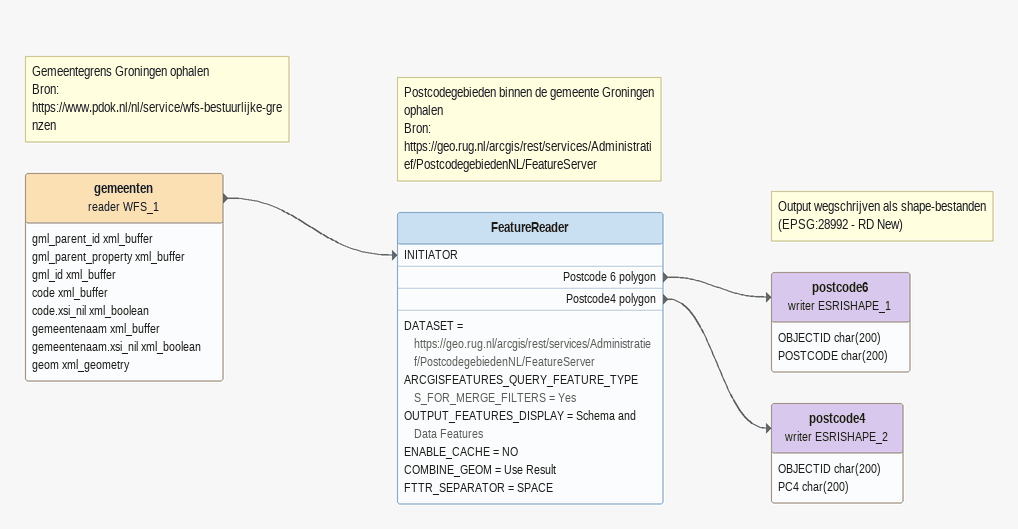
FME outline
Note: Gemeentegrens Groningen ophalen / Bron: https://www.pdok.nl/nl/service/wfs-bestuurlijke-grenzen
gemeenten (reader WFS_1)
    attributes: gml_parent_id xml_buffer, gml_parent_property xml_buffer, gml_id xml_buffer, code xml_buffer, code.xsi_nil xml_boolean, gemeentenaam xml_buffer, gemeentenaam.xsi_nil xml_boolean, geom xml_geometry
    -> FeatureReader [INITIATOR]
Note: Postcodegebieden binnen de gemeente Groningen ophalen / Bron: https://geo.rug.nl/arcgis/rest/services/Administratief/PostcodegebiedenNL/FeatureServer
FeatureReader
    DATASET = https://geo.rug.nl/arcgis/rest/services/Administratief/PostcodegebiedenNL/FeatureServer
    ARCGISFEATURES_QUERY_FEATURE_TYPES_FOR_MERGE_FILTERS = Yes
    OUTPUT_FEATURES_DISPLAY = Schema and Data Features
    ENABLE_CACHE = NO
    COMBINE_GEOM = Use Result
    FTTR_SEPARATOR = SPACE
    Postcode 6 polygon -> postcode6 (writer ESRISHAPE_1)
    Postcode4 polygon -> postcode4 (writer ESRISHAPE_2)
Note: Output wegschrijven als shape-bestanden (EPSG:28992 - RD New)
postcode6 (writer ESRISHAPE_1)
    attributes: OBJECTID char(200), POSTCODE char(200)
postcode4 (writer ESRISHAPE_2)
    attributes: OBJECTID char(200), PC4 char(200)
